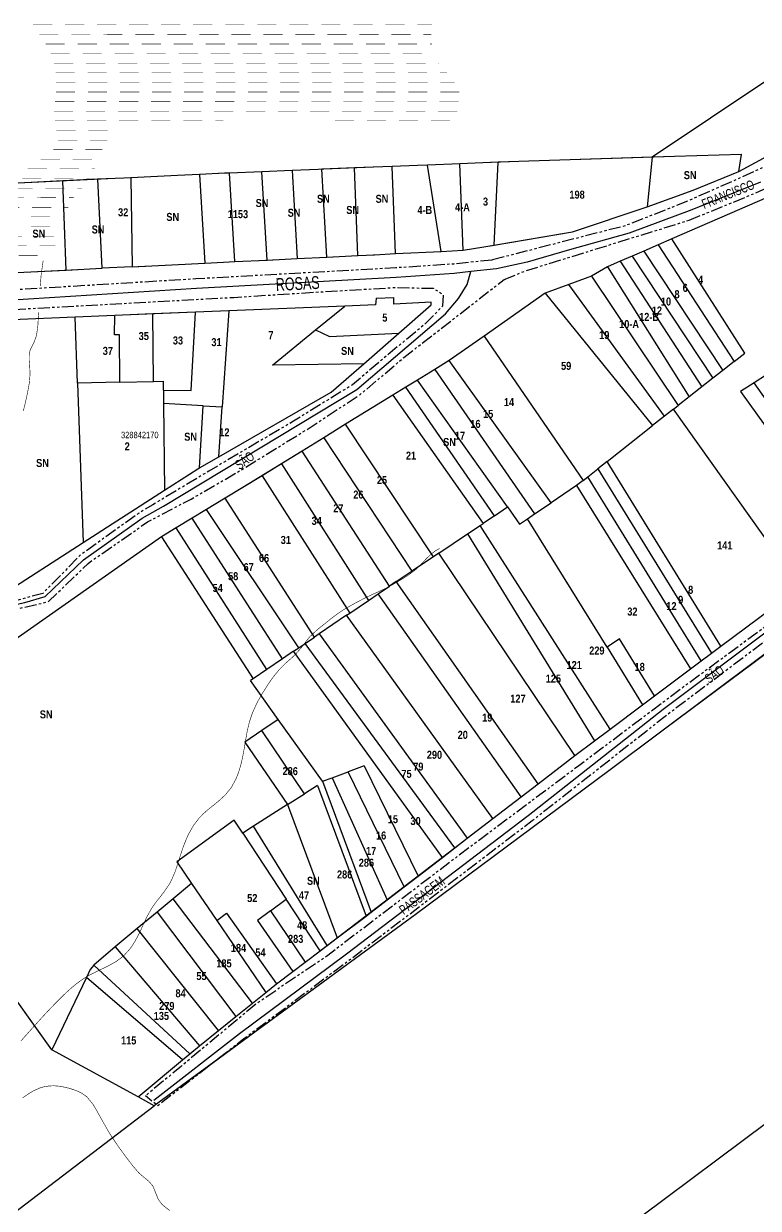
# Model space of a CAD drawing. Extents: x 204381 to 207261, y 4847713 to 4851061.
# Drawn here: x 204992 to 205221.4, y 4849450.1 to 4849820 of the extents above; entities that cross this region are included whole.
import ezdxf
from ezdxf.enums import TextEntityAlignment as Align

# ---------------------------------------------------------------- set-up
doc = ezdxf.new("R2010")
doc.units = 0
doc.header["$LTSCALE"] = 1.5
doc.header["$MEASUREMENT"] = 0
doc.linetypes.add('PHANTOMX2', pattern=[5, 2.5, -0.5, 0.5, -0.5, 0.5, -0.5])
for name, color, linetype in [('CD-MALHA-LOTES', 40, 'CONTINUOUS'), ('CD_TXT_QUADRA', 7, 'CONTINUOUS'), ('HD-AREA-SUJ-INUND', 170, 'CONTINUOUS'), ('HD-CURSO-PERENE', 170, 'CONTINUOUS'), ('RU-QUADRAS', 210, 'CONTINUOUS'), ('SV-EIXO-RUA-N-PAV', 6, 'CONTINUOUS'), ('SV-RUA-NAO-PAV-S-GUIA-C-GUIA', 7, 'PHANTOMX2'), ('SV-TXT-RUA-N-PAV-S-GUIA-C-GUIA', 7, 'CONTINUOUS'), ('Th_NmrPort', 7, 'CONTINUOUS')]:
    doc.layers.add(name, color=color, linetype=linetype)
doc.styles.add('ARIAL', font='ARIAL.TTF')
doc.styles.get("Standard").update_dxf_attribs({"font": 'swisscbo.ttf'})

# ---------------------------------------------------------------- blocks, each defined once
blk = doc.blocks.new('*X4')
at = {"layer": 'HD-AREA-SUJ-INUND', "const_width": 0.13}
for points in [[(205055.050228, 4849861.621139), (205061.050228, 4849861.621614)], [(205065.050228, 4849861.621931), (205071.050228, 4849861.622406)], [(205075.050228, 4849861.622723), (205081.050228, 4849861.623198)], [(205085.050228, 4849861.623515), (205087.050228, 4849861.623673)], [(205087.050228, 4849861.623673), (205087.451775, 4849861.621463)], [(205024.639394, 4849855.620769), (205030.639394, 4849855.621076)], [(205032.646907, 4849858.620882), (205038.646907, 4849858.621223)], [(205034.639394, 4849855.62128), (205040.639394, 4849855.621587)], [(205042.646907, 4849858.621451), (205048.646907, 4849858.621792)], [(205044.639394, 4849855.621792), (205050.639394, 4849855.622099)], [(205052.646907, 4849858.62202), (205058.646907, 4849858.622361)], [(205054.639394, 4849855.622304), (205060.639394, 4849855.622611)], [(205062.646907, 4849858.622588), (205068.646907, 4849858.62293)], [(205064.639394, 4849855.622816), (205070.639394, 4849855.623123)], [(205072.646907, 4849858.623157), (205078.646907, 4849858.623498)], [(205074.639394, 4849855.623327), (205080.639394, 4849855.623634)], [(205082.646907, 4849858.623726), (205088.646907, 4849858.624067)], [(205084.639394, 4849855.623839), (205090.639394, 4849855.624146)], [(205092.646907, 4849858.624295), (205095.646907, 4849858.624465)], [(205094.639394, 4849855.624351), (205100.639394, 4849855.624658)], [(205095.646907, 4849858.624465), (205096.430331, 4849858.62152)], [(205020.190968, 4849852.620691), (205026.190968, 4849852.620983)], [(205030.190968, 4849852.621178), (205036.190968, 4849852.62147)], [(205040.190968, 4849852.621664), (205046.190968, 4849852.621956)], [(205050.190968, 4849852.622151), (205056.190968, 4849852.622443)], [(205060.190968, 4849852.622637), (205066.190968, 4849852.622929)], [(205070.190968, 4849852.623124), (205076.190968, 4849852.623416)], [(205080.190968, 4849852.623611), (205086.190968, 4849852.623902)], [(205090.190968, 4849852.624097), (205096.190968, 4849852.624389)], [(205100.190968, 4849852.624584), (205106.190968, 4849852.624876)], [(205017.927838, 4849849.620636), (205023.927838, 4849849.62092)], [(205027.927838, 4849849.62111), (205033.927838, 4849849.621394)], [(205037.927838, 4849849.621584), (205043.927838, 4849849.621868)], [(205047.927838, 4849849.622058), (205053.927838, 4849849.622342)], [(205057.927838, 4849849.622531), (205063.927838, 4849849.622816)], [(205067.927838, 4849849.623005), (205073.927838, 4849849.62329)], [(205077.927838, 4849849.623479), (205083.927838, 4849849.623764)], [(205087.927838, 4849849.623953), (205093.927838, 4849849.624238)], [(205097.927838, 4849849.624427), (205103.927838, 4849849.624712)], [(205107.927838, 4849849.624901), (205110.927838, 4849849.625043)], [(205110.927838, 4849849.625043), (205111.112619, 4849849.621568)], [(205016.27206, 4849846.620586), (205022.27206, 4849846.620866)], [(205026.27206, 4849846.621052), (205032.27206, 4849846.621331)], [(205036.27206, 4849846.621518), (205042.27206, 4849846.621797)], [(205046.27206, 4849846.621984), (205052.27206, 4849846.622263)], [(205056.27206, 4849846.62245), (205062.27206, 4849846.622729)], [(205066.27206, 4849846.622915), (205072.27206, 4849846.623195)], [(205076.27206, 4849846.623381), (205082.27206, 4849846.623661)], [(205086.27206, 4849846.623847), (205092.27206, 4849846.624127)], [(205096.27206, 4849846.624313), (205102.27206, 4849846.624593)], [(205106.27206, 4849846.624779), (205112.272059, 4849846.625058)], [(205015.170552, 4849843.620542), (205021.170552, 4849843.620818)], [(205025.170552, 4849843.621002), (205031.170552, 4849843.621278)], [(205035.170552, 4849843.621462), (205041.170552, 4849843.621738)], [(205045.170552, 4849843.621922), (205051.170552, 4849843.622198)], [(205055.170552, 4849843.622383), (205061.170552, 4849843.622659)], [(205065.170552, 4849843.622843), (205071.170552, 4849843.623119)], [(205075.170552, 4849843.623303), (205081.170552, 4849843.623579)], [(205085.170552, 4849843.623763), (205091.170552, 4849843.624039)], [(205095.170552, 4849843.624223), (205101.170552, 4849843.624499)], [(205105.170552, 4849843.624683), (205111.170552, 4849843.624959)], [(205012.388563, 4849837.620448), (205018.388563, 4849837.620718)], [(205013.845234, 4849840.620496), (205019.845234, 4849840.620768)], [(205022.388563, 4849837.620897), (205028.388563, 4849837.621167)], [(205023.845234, 4849840.62095), (205029.845234, 4849840.621223)], [(205032.388563, 4849837.621347), (205038.388563, 4849837.621616)], [(205033.845234, 4849840.621404), (205039.845234, 4849840.621677)], [(205042.388563, 4849837.621796), (205048.388563, 4849837.622065)], [(205043.845234, 4849840.621859), (205049.845234, 4849840.622131)], [(205052.388563, 4849837.622245), (205058.388563, 4849837.622514)], [(205053.845234, 4849840.622313), (205059.845234, 4849840.622586)], [(205062.388563, 4849837.622694), (205068.388563, 4849837.622963)], [(205063.845234, 4849840.622767), (205069.845234, 4849840.62304)], [(205072.388563, 4849837.623143), (205078.388563, 4849837.623412)], [(205073.845234, 4849840.623222), (205079.845234, 4849840.623494)], [(205082.388563, 4849837.623592), (205088.388563, 4849837.623862)], [(205083.845234, 4849840.623676), (205089.845234, 4849840.623948)], [(205092.388563, 4849837.624041), (205098.388563, 4849837.624311)], [(205093.845234, 4849840.62413), (205099.845234, 4849840.624403)], [(205102.388563, 4849837.62449), (205108.388563, 4849837.62476)], [(205103.845234, 4849840.624584), (205109.845234, 4849840.624857)], [(205112.388563, 4849837.624939), (205116.388563, 4849837.625119)], [(205113.845234, 4849840.625039), (205114.845234, 4849840.625084)], [(205114.845234, 4849840.625084), (205115.692177, 4849840.621514)], [(205116.388563, 4849837.625119), (205116.711155, 4849837.621492)], [(204990.921882, 4849834.620201), (204995.921881, 4849834.621135)], [(204995.921881, 4849834.621135), (204996.669595, 4849834.620258)], [(205009.672643, 4849834.620388), (205015.672643, 4849834.620654)], [(205019.672643, 4849834.620831), (205025.672643, 4849834.621097)], [(205029.672643, 4849834.621274), (205035.672643, 4849834.621539)], [(205039.672643, 4849834.621716), (205045.672643, 4849834.621982)], [(205049.672643, 4849834.622159), (205055.672643, 4849834.622425)], [(205059.672643, 4849834.622602), (205065.672643, 4849834.622868)], [(205069.672643, 4849834.623045), (205075.672643, 4849834.62331)], [(205079.672643, 4849834.623487), (205085.672643, 4849834.623753)], [(205089.672643, 4849834.62393), (205095.672643, 4849834.624196)], [(205099.672643, 4849834.624373), (205105.672643, 4849834.624639)], [(205109.672643, 4849834.624816), (205115.672643, 4849834.625081)], [(204989.393408, 4849831.620152), (204995.393408, 4849831.620397)], [(204999.393408, 4849831.62056), (205005.393408, 4849831.620804)], [(205009.393408, 4849831.620967), (205015.393408, 4849831.621212)], [(205019.393408, 4849831.621374), (205025.393408, 4849831.621619)], [(205029.393408, 4849831.621782), (205035.393408, 4849831.622026)], [(205039.393408, 4849831.622189), (205045.393408, 4849831.622434)], [(205049.393408, 4849831.622597), (205055.393408, 4849831.622841)], [(205059.393408, 4849831.623004), (205065.393408, 4849831.623248)], [(205069.393408, 4849831.623411), (205075.393408, 4849831.623656)], [(205079.393408, 4849831.623819), (205085.393408, 4849831.624063)], [(205089.393408, 4849831.624226), (205095.393408, 4849831.624471)], [(205099.393408, 4849831.624633), (205105.393408, 4849831.624878)], [(205109.393408, 4849831.625041), (205115.393408, 4849831.625285)], [(204990.408336, 4849828.620129), (204996.408336, 4849828.620374)], [(205000.408336, 4849828.620538), (205006.408336, 4849828.620783)], [(205010.408336, 4849828.620946), (205016.408336, 4849828.621191)], [(205020.408336, 4849828.621354), (205026.408336, 4849828.621599)], [(205030.408336, 4849828.621763), (205036.408336, 4849828.622008)], [(205040.408336, 4849828.622171), (205046.408336, 4849828.622416)], [(205050.408336, 4849828.622579), (205056.408336, 4849828.622824)], [(205060.408336, 4849828.622988), (205066.408336, 4849828.623232)], [(205070.408336, 4849828.623396), (205076.408336, 4849828.623641)], [(205080.408336, 4849828.623804), (205086.408336, 4849828.624049)], [(205090.408336, 4849828.624212), (205096.408336, 4849828.624457)], [(205100.408336, 4849828.624621), (205106.408336, 4849828.624866)], [(205110.408336, 4849828.625029), (205116.408336, 4849828.625274)], [(204991.669584, 4849825.620109), (204997.669584, 4849825.620355)], [(204993.108047, 4849822.62009), (204999.108047, 4849822.620337)], [(205001.669584, 4849825.620519), (205007.669584, 4849825.620764)], [(205003.108047, 4849822.620501), (205009.108047, 4849822.620748)], [(205011.669584, 4849825.620928), (205017.669584, 4849825.621174)], [(205013.108047, 4849822.620912), (205019.108047, 4849822.621159)], [(205021.669584, 4849825.621338), (205027.669584, 4849825.621583)], [(205023.108047, 4849822.621323), (205029.108047, 4849822.62157)], [(205031.669584, 4849825.621747), (205037.669584, 4849825.621993)], [(205033.108047, 4849822.621734), (205039.108047, 4849822.62198)], [(205041.669584, 4849825.622157), (205047.669584, 4849825.622403)], [(205043.108047, 4849822.622145), (205049.108047, 4849822.622391)], [(205051.669584, 4849825.622566), (205057.669584, 4849825.622812)], [(205053.108047, 4849822.622556), (205059.108047, 4849822.622802)], [(205061.669584, 4849825.622976), (205067.669584, 4849825.623222)], [(205063.108047, 4849822.622967), (205069.108047, 4849822.623213)], [(205071.669584, 4849825.623385), (205077.669584, 4849825.623631)], [(205073.108047, 4849822.623377), (205079.108047, 4849822.623624)], [(205081.669584, 4849825.623795), (205087.669584, 4849825.624041)], [(205083.108047, 4849822.623788), (205089.108047, 4849822.624035)], [(205091.669584, 4849825.624204), (205097.669584, 4849825.62445)], [(205093.108047, 4849822.624199), (205099.108047, 4849822.624446)], [(205101.669584, 4849825.624614), (205107.669584, 4849825.62486)], [(205103.108047, 4849822.62461), (205109.108047, 4849822.624857)], [(205111.669584, 4849825.625024), (205117.669584, 4849825.625269)], [(205113.108047, 4849822.625021), (205118.108047, 4849822.625226)], [(205118.108047, 4849822.625226), (205119.042246, 4849822.62135)], [(204994.901731, 4849819.620075), (205000.901731, 4849819.620323)], [(205004.901731, 4849819.620488), (205010.901731, 4849819.620736)], [(205014.901731, 4849819.620901), (205020.901731, 4849819.621149)], [(205024.901731, 4849819.621314), (205030.901731, 4849819.621562)], [(205034.901731, 4849819.621728), (205040.901731, 4849819.621975)], [(205044.901731, 4849819.622141), (205050.901731, 4849819.622388)], [(205054.901731, 4849819.622554), (205060.90173, 4849819.622801)], [(205064.90173, 4849819.622967), (205070.90173, 4849819.623214)], [(205074.90173, 4849819.62338), (205080.90173, 4849819.623627)], [(205084.90173, 4849819.623793), (205090.90173, 4849819.62404)], [(205094.90173, 4849819.624206), (205100.90173, 4849819.624453)], [(205104.90173, 4849819.624619), (205110.90173, 4849819.624866)], [(205114.90173, 4849819.625032), (205118.90173, 4849819.625197)], [(205118.90173, 4849819.625197), (205119.44247, 4849819.621321)], [(204996.818915, 4849816.620062), (205002.818915, 4849816.620311)], [(205006.818915, 4849816.620478), (205012.818915, 4849816.620728)], [(205016.818915, 4849816.620894), (205022.818915, 4849816.621144)], [(205026.818915, 4849816.621311), (205032.818915, 4849816.62156)], [(205036.818915, 4849816.621727), (205042.818915, 4849816.621977)], [(205046.818915, 4849816.622143), (205052.818915, 4849816.622393)], [(205056.818915, 4849816.622559), (205062.818915, 4849816.622809)], [(205066.818915, 4849816.622976), (205072.818915, 4849816.623226)], [(205076.818915, 4849816.623392), (205082.818915, 4849816.623642)], [(205086.818915, 4849816.623808), (205092.818915, 4849816.624058)], [(205096.818915, 4849816.624225), (205102.818915, 4849816.624474)], [(205106.818915, 4849816.624641), (205112.818915, 4849816.624891)], [(205116.818915, 4849816.625057), (205118.818915, 4849816.625141)], [(205118.818915, 4849816.625141), (205119.279241, 4849816.621286)], [(204998.824527, 4849813.620049), (205004.824527, 4849813.6203)], [(205008.824527, 4849813.620468), (205014.824527, 4849813.620719)], [(205018.824527, 4849813.620887), (205024.824527, 4849813.621139)], [(205028.824527, 4849813.621306), (205034.824527, 4849813.621558)], [(205038.824527, 4849813.621726), (205044.824527, 4849813.621977)], [(205048.824527, 4849813.622145), (205054.824527, 4849813.622397)], [(205058.824527, 4849813.622564), (205064.824527, 4849813.622816)], [(205068.824527, 4849813.622984), (205074.824527, 4849813.623235)], [(205078.824527, 4849813.623403), (205084.824527, 4849813.623654)], [(205088.824527, 4849813.623822), (205094.824527, 4849813.624074)], [(205098.824527, 4849813.624241), (205104.824527, 4849813.624493)], [(205108.824527, 4849813.624661), (205114.824527, 4849813.624912)], [(205118.824527, 4849813.62508), (205119.458692, 4849813.621255)], [(205000.36545, 4849810.620031), (205006.36545, 4849810.620284)], [(205001.467083, 4849807.620009), (205007.467083, 4849807.620261)], [(205010.36545, 4849810.620452), (205016.36545, 4849810.620704)], [(205011.467083, 4849807.620429), (205017.467083, 4849807.620681)], [(205020.36545, 4849810.620873), (205026.36545, 4849810.621125)], [(205021.467083, 4849807.620849), (205027.467083, 4849807.621101)], [(205030.36545, 4849810.621293), (205036.36545, 4849810.621546)], [(205031.467083, 4849807.621269), (205037.467083, 4849807.621521)], [(205040.36545, 4849810.621714), (205046.36545, 4849810.621967)], [(205041.467083, 4849807.621689), (205047.467083, 4849807.621941)], [(205050.36545, 4849810.622135), (205056.36545, 4849810.622387)], [(205051.467083, 4849807.622109), (205057.467083, 4849807.622361)], [(205060.36545, 4849810.622556), (205066.36545, 4849810.622808)], [(205061.467083, 4849807.622529), (205067.467083, 4849807.622781)], [(205070.36545, 4849810.622976), (205076.36545, 4849810.623229)], [(205071.467083, 4849807.62295), (205077.467083, 4849807.623202)], [(205080.36545, 4849810.623397), (205086.36545, 4849810.62365)], [(205081.467083, 4849807.62337), (205087.467083, 4849807.623622)], [(205090.36545, 4849810.623818), (205096.36545, 4849810.62407)], [(205091.467083, 4849807.62379), (205097.467083, 4849807.624042)], [(205100.36545, 4849810.624239), (205106.36545, 4849810.624491)], [(205101.467083, 4849807.62421), (205107.467083, 4849807.624462)], [(205110.36545, 4849810.624659), (205116.36545, 4849810.624912)], [(205111.467083, 4849807.62463), (205117.467083, 4849807.624882)], [(205121.467083, 4849807.62505), (205121.618651, 4849807.621211)], [(205001.936314, 4849804.619981), (205007.936314, 4849804.620231)], [(205011.936314, 4849804.620398), (205017.936314, 4849804.620648)], [(205021.936314, 4849804.620814), (205027.936314, 4849804.621064)], [(205031.936314, 4849804.621231), (205037.936314, 4849804.621481)], [(205041.936314, 4849804.621648), (205047.936314, 4849804.621898)], [(205051.936314, 4849804.622064), (205057.936314, 4849804.622315)], [(205061.936314, 4849804.622481), (205067.936314, 4849804.622731)], [(205071.936314, 4849804.622898), (205077.936314, 4849804.623148)], [(205081.936314, 4849804.623315), (205087.936314, 4849804.623565)], [(205091.936314, 4849804.623731), (205097.936314, 4849804.623982)], [(205101.936314, 4849804.624148), (205107.936314, 4849804.624398)], [(205111.936314, 4849804.624565), (205117.936314, 4849804.624815)], [(205121.936314, 4849804.624982), (205123.936314, 4849804.625065)], [(205123.936314, 4849804.625065), (205124.124342, 4849804.621203)], [(205002.099718, 4849801.619949), (205008.099718, 4849801.620197)], [(205012.099718, 4849801.620363), (205018.099718, 4849801.62061)], [(205022.099718, 4849801.620776), (205028.099718, 4849801.621023)], [(205032.099718, 4849801.621189), (205038.099718, 4849801.621437)], [(205042.099718, 4849801.621602), (205048.099718, 4849801.62185)], [(205052.099718, 4849801.622015), (205058.099718, 4849801.622263)], [(205062.099718, 4849801.622428), (205068.099718, 4849801.622676)], [(205072.099718, 4849801.622841), (205078.099718, 4849801.623089)], [(205082.099718, 4849801.623254), (205088.099718, 4849801.623502)], [(205092.099718, 4849801.623667), (205098.099718, 4849801.623915)], [(205102.099718, 4849801.624081), (205108.099718, 4849801.624328)], [(205112.099718, 4849801.624494), (205118.099718, 4849801.624742)], [(205122.099718, 4849801.624907), (205126.099718, 4849801.625072)], [(205126.099718, 4849801.625072), (205126.582034, 4849801.621194)], [(205002.047956, 4849798.619916), (205008.047956, 4849798.620162)], [(205012.047956, 4849798.620326), (205018.047956, 4849798.620572)], [(205022.047956, 4849798.620736), (205028.047956, 4849798.620982)], [(205032.047956, 4849798.621146), (205038.047956, 4849798.621392)], [(205042.047956, 4849798.621556), (205048.047956, 4849798.621802)], [(205052.047956, 4849798.621966), (205058.047956, 4849798.622212)], [(205062.047956, 4849798.622377), (205068.047956, 4849798.622623)], [(205072.047956, 4849798.622787), (205078.047956, 4849798.623033)], [(205082.047956, 4849798.623197), (205088.047956, 4849798.623443)], [(205092.047956, 4849798.623607), (205098.047956, 4849798.623853)], [(205102.047956, 4849798.624017), (205108.047956, 4849798.624263)], [(205112.047956, 4849798.624427), (205118.047956, 4849798.624673)], [(205122.047956, 4849798.624837), (205128.047956, 4849798.625083)], [(205001.764401, 4849795.61988), (205007.764401, 4849795.620125)], [(205011.764401, 4849795.620288), (205017.764401, 4849795.620532)], [(205021.764401, 4849795.620695), (205027.764401, 4849795.62094)], [(205031.764401, 4849795.621103), (205037.764401, 4849795.621348)], [(205041.764401, 4849795.621511), (205047.764401, 4849795.621755)], [(205051.764401, 4849795.621918), (205057.764401, 4849795.622163)], [(205061.764401, 4849795.622326), (205067.764401, 4849795.62257)], [(205071.764401, 4849795.622734), (205077.764401, 4849795.622978)], [(205081.764401, 4849795.623141), (205087.764401, 4849795.623386)], [(205091.764401, 4849795.623549), (205097.764401, 4849795.623793)], [(205101.764401, 4849795.623956), (205107.764401, 4849795.624201)], [(205111.764401, 4849795.624364), (205117.764401, 4849795.624609)], [(205121.764401, 4849795.624772), (205127.764401, 4849795.625016)], [(205001.403694, 4849792.619843), (205007.403694, 4849792.620089)], [(205001.791226, 4849789.619814), (205007.791226, 4849789.620189)], [(205011.403694, 4849792.620252), (205017.403694, 4849792.620497)], [(205011.791226, 4849789.620439), (205017.791226, 4849789.620814)], [(205021.403694, 4849792.620661), (205027.403694, 4849792.620906)], [(205021.791226, 4849789.621064), (205027.791226, 4849789.621439)], [(205031.403694, 4849792.621069), (205037.403694, 4849792.621315)], [(205031.791226, 4849789.621689), (205037.791226, 4849789.622064)], [(205041.403694, 4849792.621478), (205047.403694, 4849792.621723)], [(205041.791226, 4849789.622313), (205047.791226, 4849789.622688)], [(205051.403694, 4849792.621887), (205057.403694, 4849792.622132)], [(205051.791226, 4849789.622938), (205053.791226, 4849789.623063)], [(205053.791226, 4849789.623063), (205054.373496, 4849789.62034)], [(205061.403694, 4849792.622295), (205067.403694, 4849792.62254)], [(205071.403694, 4849792.622704), (205077.403694, 4849792.622949)], [(205081.403694, 4849792.623113), (205087.403694, 4849792.623358)], [(205089.143393, 4849789.620688), (205095.143393, 4849789.621135)], [(205091.403694, 4849792.623521), (205097.403694, 4849792.623766)], [(205099.143393, 4849789.621433), (205105.143393, 4849789.62188)], [(205101.403694, 4849792.62393), (205107.403694, 4849792.624175)], [(205109.143393, 4849789.622177), (205115.143393, 4849789.622624)], [(205111.403694, 4849792.624338), (205117.403694, 4849792.624584)], [(205119.143393, 4849789.622922), (205125.143393, 4849789.623369)], [(205121.403694, 4849792.624747), (205127.403694, 4849792.624992)], [(205002.214136, 4849786.619786), (205008.214136, 4849786.620407)], [(205012.214136, 4849786.620821), (205018.214136, 4849786.621442)], [(205002.687933, 4849783.619757), (205008.687932, 4849783.620442)], [(205012.687932, 4849783.620899), (205017.687932, 4849783.62147)], [(205017.687932, 4849783.62147), (205018.147095, 4849783.619912)], [(205001.249477, 4849780.61971), (205007.249477, 4849780.620398)], [(205011.249477, 4849780.620856), (205016.249477, 4849780.621429)], [(205016.249477, 4849780.621429), (205016.588724, 4849780.619863)], [(204993.223717, 4849774.619564), (204999.223717, 4849774.620151)], [(204997.294242, 4849777.619637), (205003.294242, 4849777.620266)], [(205003.223717, 4849774.620543), (205009.223717, 4849774.621131)], [(205007.294242, 4849777.620685), (205013.294242, 4849777.621314)], [(205013.223717, 4849774.621522), (205014.223717, 4849774.62162)], [(205014.223717, 4849774.62162), (205014.296065, 4849774.619774)], [(204991.516373, 4849771.619514), (204997.516373, 4849771.6201)], [(205001.516373, 4849771.620491), (205007.516373, 4849771.621077)], [(205011.516373, 4849771.621468), (205012.516373, 4849771.621566)], [(205012.516373, 4849771.621566), (205012.673795, 4849771.619725)], [(204988.753387, 4849768.619453), (204994.753387, 4849768.620036)], [(204998.753387, 4849768.620425), (205004.753387, 4849768.621008)], [(205008.753387, 4849768.621397), (205009.753387, 4849768.621494)], [(205009.753387, 4849768.621494), (205010.157018, 4849768.619667)], [(204986.117361, 4849765.619394), (204992.117361, 4849765.619973)], [(204996.117361, 4849765.620359), (205002.117361, 4849765.620938)], [(205006.117361, 4849765.621324), (205007.117361, 4849765.62142)], [(205007.117361, 4849765.62142), (205007.827034, 4849765.619611)], [(204984.240972, 4849759.619309), (204990.240972, 4849759.619904)], [(204984.619025, 4849762.619346), (204990.619025, 4849762.61993)], [(204994.240972, 4849759.620302), (205000.240972, 4849759.620897)], [(204994.619025, 4849762.62032), (205000.619025, 4849762.620905)], [(205004.240972, 4849759.621294), (205004.742053, 4849759.619514)], [(205004.619025, 4849762.621294), (205005.619025, 4849762.621392)], [(205005.619025, 4849762.621392), (205005.907284, 4849762.619558)], [(204984.243905, 4849756.619276), (204990.243905, 4849756.619884)], [(204994.243905, 4849756.62029), (205000.243905, 4849756.620898)], [(204985.423269, 4849753.619255), (204991.423269, 4849753.619891)], [(204995.423269, 4849753.620316), (205001.423269, 4849753.620952)], [(204986.946619, 4849750.619237), (204992.946619, 4849750.619935)], [(204996.946619, 4849750.6204), (205000.946619, 4849750.620866)], [(205000.946619, 4849750.620866), (205001.833793, 4849750.619386)], [(204990.386226, 4849747.619238), (204996.386226, 4849747.620117)]]:
    blk.add_lwpolyline(points, dxfattribs=at)

msp = doc.modelspace()

# ---------------------------------------------------------------- linework, layer by layer
at = {"layer": 'CD-MALHA-LOTES'}
for points in [[(205242.53, 4849814.56), (205188.22, 4849778.25)], [(205215.26, 4849773.85), (205251.55, 4849793.32), (205242.53, 4849814.56)], [(205188.22, 4849778.25), (205140.15, 4849776.71)], [(205083.96, 4849774.45), (205075.83, 4849774.12)], [(205085.06, 4849774.49), (205083.96, 4849774.45)], [(205095.24, 4849774.9), (205085.06, 4849774.49)], [(205118.04, 4849775.82), (205114.99, 4849775.7)], [(205128.17, 4849776.23), (205118.04, 4849775.82)], [(205140.15, 4849776.71), (205128.17, 4849776.23)], [(205004.17, 4849770.84), (204982.22, 4849769.79)], [(205015, 4849771.36), (205004.17, 4849770.84)], [(205046.93, 4849772.88), (205039.99, 4849772.55)], [(205054.69, 4849773.25), (205046.93, 4849772.88)], [(205201.01, 4849767.98), (205215.26, 4849773.85)], [(205138.86, 4849750.83), (205163.38, 4849755)], [(205108.04, 4849748.15), (205122.35, 4849748.86)], [(205122.35, 4849748.86), (205129.24, 4849749.2)], [(205129.24, 4849749.2), (205138.86, 4849750.83)], [(205054.35, 4849745.48), (205057.9, 4849745.65)], [(205057.9, 4849745.65), (205067.97, 4849746.15)], [(205067.97, 4849746.15), (205077.42, 4849746.62)], [(205077.42, 4849746.62), (205086.64, 4849747.08)], [(205086.64, 4849747.08), (205096.33, 4849747.56)], [(204983.07, 4849741.93), (205005.25, 4849743.03)], [(205005.25, 4849743.03), (205016.43, 4849743.59)]]:
    msp.add_lwpolyline(points, dxfattribs=at)
at = {"layer": 'CD-MALHA-LOTES', "linetype": 'Continuous'}
for points in [[(205188.22, 4849778.25), (205186.7, 4849762.82)], [(205215.26, 4849773.85), (205216.17, 4849779.14)], [(205086.64, 4849747.08), (205085.06, 4849774.49)], [(205098.18, 4849775.02), (205095.24, 4849774.9)], [(205096.33, 4849747.56), (205095.24, 4849774.9)], [(205107.02, 4849775.38), (205098.18, 4849775.02)], [(205114.99, 4849775.7), (205107.02, 4849775.38)], [(205108.04, 4849748.15), (205107.02, 4849775.38)], [(205122.35, 4849748.86), (205118.04, 4849775.82)], [(205129.24, 4849749.2), (205128.17, 4849776.23)], [(205138.86, 4849750.83), (205140.15, 4849776.71)], [(205005.25, 4849743.03), (205004.17, 4849770.84)], [(205023.23, 4849771.75), (205015, 4849771.36)], [(205015, 4849771.36), (205016.43, 4849743.59)], [(205025.41, 4849771.86), (205023.23, 4849771.75)], [(205039.99, 4849772.55), (205025.41, 4849771.86)], [(205025.41, 4849771.86), (205025.81, 4849744.06)], [(205046.93, 4849772.88), (205048.53, 4849745.19)], [(205056.3, 4849773.33), (205054.69, 4849773.25)], [(205066.38, 4849773.74), (205056.3, 4849773.33)], [(205057.9, 4849745.65), (205056.3, 4849773.33)], [(205075.83, 4849774.12), (205066.38, 4849773.74)], [(205067.97, 4849746.15), (205066.38, 4849773.74)], [(205075.83, 4849774.12), (205077.42, 4849746.62)], [(205186.7, 4849762.82), (205201.01, 4849767.98)], [(205194.38, 4849752.79), (205190.05, 4849750.9)], [(205217.14, 4849717.1), (205194.38, 4849752.79)], [(205185.6, 4849748.98), (205181.98, 4849747.4)], [(205190.05, 4849750.9), (205185.6, 4849748.98)], [(205185.6, 4849748.98), (205210.28, 4849711.7)], [(205190.05, 4849750.9), (205213.8, 4849714.47)], [(205025.81, 4849744.06), (205048.53, 4849745.19)], [(205048.53, 4849745.19), (205054.35, 4849745.48)], [(205096.33, 4849747.56), (205101.51, 4849747.82)], [(205101.51, 4849747.82), (205108.04, 4849748.15)], [(205178.26, 4849745.79), (205174.23, 4849744.04)], [(205181.98, 4849747.4), (205178.26, 4849745.79)], [(205178.26, 4849745.79), (205203.75, 4849706.56)], [(205181.98, 4849747.4), (205207.21, 4849709.28)], [(205025.81, 4849744.06), (205016.43, 4849743.59)], [(205169.26, 4849741.12), (205162.2, 4849738.51)], [(205174.23, 4849744.04), (205169.26, 4849741.12)], [(205169.26, 4849741.12), (205196.33, 4849700.72)], [(205174.23, 4849744.04), (205199.8, 4849703.46)], [(205162.2, 4849738.51), (205154.86, 4849735.79)], [(205192.09, 4849697.39), (205162.2, 4849738.51)], [(205154.86, 4849735.79), (205135.72, 4849722.4)], [(205154.86, 4849735.79), (205188.38, 4849694.46)], [(205056.06, 4849730.3), (205045.65, 4849729.87)], [(205056.06, 4849730.3), (205053.98, 4849700.29)], [(205092.3, 4849731.79), (205056.06, 4849730.3)], [(205083.15, 4849724.34), (205092.3, 4849731.79)], [(205008.03, 4849728.32), (204980.86, 4849727.2)], [(205020.4, 4849728.83), (205008.03, 4849728.32)], [(205008.77, 4849707.73), (205008.03, 4849728.32)], [(205032.36, 4849729.32), (205020.4, 4849728.83)], [(205045.65, 4849729.87), (205032.36, 4849729.32)], [(205032.47, 4849708.25), (205032.36, 4849729.32)], [(205044.28, 4849705.42), (205045.65, 4849729.87)], [(205098.18, 4849713.79), (205109.12, 4849723.36)], [(205135.72, 4849722.4), (205124.85, 4849714.8)], [(205135.72, 4849722.4), (205166.63, 4849677.35)], [(205213.8, 4849714.47), (205217.14, 4849717.1)], [(205120.35, 4849712.03), (205114.94, 4849708.7)], [(205124.85, 4849714.8), (205120.35, 4849712.03)], [(205120.35, 4849712.03), (205151.52, 4849666.86)], [(205156.71, 4849670.39), (205124.85, 4849714.8)], [(205210.28, 4849711.7), (205207.21, 4849709.28)], [(205213.8, 4849714.47), (205210.28, 4849711.7)], [(205021.97, 4849708.02), (205008.77, 4849707.73)], [(205008.77, 4849707.73), (205010.56, 4849657.98)], [(205021.97, 4849708.02), (205032.47, 4849708.25)], [(205035.63, 4849705.53), (205035.6, 4849708.32)], [(205114.94, 4849708.7), (205111.36, 4849706.49)], [(205143.04, 4849669.05), (205114.94, 4849708.7)], [(205207.21, 4849709.28), (205203.75, 4849706.56)], [(205220.05, 4849707.8), (205215.86, 4849705.1)], [(205223.93, 4849710.31), (205220.05, 4849707.8)], [(205254.57, 4849659.03), (205220.05, 4849707.8)], [(205035.63, 4849705.53), (205035.68, 4849701.38)], [(205035.63, 4849705.53), (205044.28, 4849705.42)], [(205111.36, 4849706.49), (205107.2, 4849703.93)], [(205138.99, 4849666.33), (205111.36, 4849706.49)], [(205203.75, 4849706.56), (205199.8, 4849703.46)], [(205215.86, 4849705.1), (205250.93, 4849656.31)], [(205035.68, 4849701.38), (205035.98, 4849674.32)], [(205048.06, 4849700.64), (205035.68, 4849701.38)], [(205046.88, 4849681.29), (205048.06, 4849700.64)], [(205048.06, 4849700.64), (205053.98, 4849700.29)], [(205107.2, 4849703.93), (205092.51, 4849694.88)], [(205107.2, 4849703.93), (205135.42, 4849663.93)], [(205194.9, 4849699.6), (205196.33, 4849700.72)], [(205199.8, 4849703.46), (205196.33, 4849700.72)], [(205052.91, 4849684.75), (205053.98, 4849700.29)], [(205192.09, 4849697.39), (205188.38, 4849694.46)], [(205194.9, 4849699.6), (205192.09, 4849697.39)], [(205234.45, 4849644.04), (205194.9, 4849699.6)], [(205092.51, 4849694.88), (205085.66, 4849690.66)], [(205119.92, 4849653.52), (205092.51, 4849694.88)], [(205174.14, 4849683.26), (205188.38, 4849694.46)], [(205085.66, 4849690.66), (205078.94, 4849686.52)], [(205085.66, 4849690.66), (205113.17, 4849648.98)], [(205314.48, 4849691.23), (205175.12, 4849587.01)], [(205078.94, 4849686.52), (205072.46, 4849682.53)], [(205106.17, 4849644.28), (205078.94, 4849686.52)], [(205046.88, 4849681.29), (205052.91, 4849684.75)], [(205072.46, 4849682.53), (205066.43, 4849678.82)], [(205072.46, 4849682.53), (205099.64, 4849639.87)], [(205174.14, 4849683.26), (205171.25, 4849680.98)], [(205209.66, 4849625.58), (205174.14, 4849683.26)], [(205066.43, 4849678.82), (205054.85, 4849671.8)], [(205066.43, 4849678.82), (205093.78, 4849635.89)], [(205166.63, 4849677.35), (205168.09, 4849678.49)], [(205168.09, 4849678.49), (205171.25, 4849680.98)], [(205203.51, 4849620.98), (205168.09, 4849678.49)], [(205171.25, 4849680.98), (205206.71, 4849623.4)], [(205164.65, 4849675.78), (205156.71, 4849670.39)], [(205166.63, 4849677.35), (205164.65, 4849675.78)], [(205164.65, 4849675.78), (205200.16, 4849618.47)], [(205010.56, 4849657.98), (205035.98, 4849674.32)], [(205054.85, 4849671.8), (205049.09, 4849668.31)], [(205082.75, 4849628.4), (205054.85, 4849671.8)], [(205049.09, 4849668.31), (205044.6, 4849665.59)], [(205077.92, 4849625.12), (205049.09, 4849668.31)], [(205138.99, 4849666.33), (205143.04, 4849669.05)], [(205143.04, 4849669.05), (205146.84, 4849663.68)], [(205151.52, 4849666.86), (205156.71, 4849670.39)], [(205044.6, 4849665.59), (205039.55, 4849662.52)], [(205072.76, 4849621.62), (205044.6, 4849665.59)], [(205134.5, 4849663.31), (205135.42, 4849663.93)], [(205138.99, 4849666.33), (205135.42, 4849663.93)], [(205146.84, 4849663.68), (205149.32, 4849665.36)], [(205149.32, 4849665.36), (205151.52, 4849666.86)], [(205174.14, 4849625.25), (205149.32, 4849665.36)], [(205034.99, 4849659.76), (204936.64, 4849590.71)], [(205039.55, 4849662.52), (205034.99, 4849659.76)], [(205034.99, 4849659.76), (205063.62, 4849615.41)], [(205067.87, 4849618.3), (205039.55, 4849662.52)], [(205121.57, 4849654.62), (205130.56, 4849660.67)], [(205130.56, 4849660.67), (205134.5, 4849663.31)], [(205130.56, 4849660.67), (205170.19, 4849596.02)], [(205175.11, 4849599.7), (205134.5, 4849663.31)], [(204984.31, 4849641.11), (205010.56, 4849657.98)], [(205119.92, 4849653.52), (205113.17, 4849648.98)], [(205121.57, 4849654.62), (205119.92, 4849653.52)], [(205164.07, 4849591.43), (205121.57, 4849654.62)], [(205108.34, 4849645.74), (205113.17, 4849648.98)], [(205108.34, 4849645.74), (205106.17, 4849644.28)], [(205152.59, 4849582.59), (205108.34, 4849645.74)], [(205099.64, 4849639.87), (205102.64, 4849641.92)], [(205102.64, 4849641.92), (205106.17, 4849644.28)], [(205147.27, 4849578.5), (205102.64, 4849641.92)], [(205209.66, 4849625.58), (205234.45, 4849644.04)], [(205093.78, 4849635.89), (205099.64, 4849639.87)], [(205092.81, 4849635.23), (205084.21, 4849629.39)], [(205092.81, 4849635.23), (205093.78, 4849635.89)], [(205138.48, 4849571.73), (205092.81, 4849635.23)], [(205077.92, 4849625.12), (205079.87, 4849626.45)], [(205079.87, 4849626.45), (205082.75, 4849628.4)], [(205126.6, 4849562.59), (205079.87, 4849626.45)], [(205084.21, 4849629.39), (205082.75, 4849628.4)], [(205084.21, 4849629.39), (205130.49, 4849565.59)], [(205178.01, 4849627.91), (205174.14, 4849625.25)], [(205188.93, 4849610.06), (205178.01, 4849627.91)], [(205076.28, 4849624.01), (205072.76, 4849621.62)], [(205076.28, 4849624.01), (205077.92, 4849625.12)], [(205122.71, 4849559.6), (205076.28, 4849624.01)], [(205174.14, 4849625.25), (205185.24, 4849607.3)], [(205203.51, 4849620.98), (205206.71, 4849623.4)], [(205206.71, 4849623.4), (205209.66, 4849625.58)], [(205072.76, 4849621.62), (205067.87, 4849618.3)], [(205200.16, 4849618.47), (205203.51, 4849620.98)], [(205063.62, 4849615.41), (205062.81, 4849614.86)], [(205067.87, 4849618.3), (205063.62, 4849615.41)], [(205188.93, 4849610.06), (205200.16, 4849618.47)], [(205071.49, 4849602.71), (205062.81, 4849614.86)], [(205185.24, 4849607.3), (205188.93, 4849610.06)], [(205175.11, 4849599.7), (205185.24, 4849607.3)], [(205071.49, 4849602.71), (205066.36, 4849599.22)], [(205085.26, 4849583.41), (205071.49, 4849602.71)], [(205066.36, 4849599.22), (205061.01, 4849595.58)], [(205079.65, 4849579.51), (205066.36, 4849599.22)], [(205170.19, 4849596.02), (205175.11, 4849599.7)], [(205024.67, 4849328.06), (205384.29, 4849596.5)], [(205061.01, 4849595.58), (205074.33, 4849576.11)], [(205164.07, 4849591.43), (205170.19, 4849596.02)], [(205152.59, 4849582.59), (205164.07, 4849591.43)], [(205088.28, 4849584.52), (205093.29, 4849586.35)], [(205098.32, 4849588.2), (205093.29, 4849586.35)], [(205110.8, 4849550.45), (205093.29, 4849586.35)], [(205098.32, 4849588.2), (205115.14, 4849553.78)], [(205175.12, 4849587.01), (205114.21, 4849541.72)], [(205083.75, 4849582.12), (205079.65, 4849579.51)], [(205083.75, 4849582.12), (205098.88, 4849541.31)], [(205085.26, 4849583.41), (205088.28, 4849584.52)], [(205085.26, 4849583.41), (205100.47, 4849542.51)], [(205088.28, 4849584.52), (205105.5, 4849546.38)], [(205147.27, 4849578.5), (205152.59, 4849582.59)], [(205074.33, 4849576.11), (205079.65, 4849579.51)], [(205138.48, 4849571.73), (205147.27, 4849578.5)], [(205074.33, 4849576.11), (205063.77, 4849569.37)], [(205074.33, 4849576.11), (205089.87, 4849534.49)], [(205130.49, 4849565.59), (205138.48, 4849571.73)], [(205063.77, 4849569.37), (205060.4, 4849567.23)], [(205060.4, 4849567.23), (205073.97, 4849546.61)], [(205086.74, 4849532.12), (205063.77, 4849569.37)], [(205126.6, 4849562.59), (205130.49, 4849565.59)], [(205122.71, 4849559.6), (205126.6, 4849562.59)], [(205115.14, 4849553.78), (205122.71, 4849559.6)], [(205110.8, 4849550.45), (205115.14, 4849553.78)], [(205044.43, 4849551.48), (205038.67, 4849546.7)], [(205044.43, 4849551.48), (205052.34, 4849539.88)], [(205105.5, 4849546.38), (205110.8, 4849550.45)], [(205000.74, 4849499.55), (204965.94, 4849548.23)], [(205038.67, 4849546.7), (205033.62, 4849542.52)], [(205063.39, 4849514.1), (205038.67, 4849546.7)], [(205069, 4849542.91), (205073.97, 4849546.61)], [(205084.58, 4849530.48), (205073.97, 4849546.61)], [(205100.47, 4849542.51), (205105.5, 4849546.38)], [(205033.62, 4849542.52), (205027.45, 4849537.4)], [(205114.21, 4849541.72), (205032.77, 4849482.11)], [(205033.62, 4849542.52), (205058.27, 4849510)], [(205069, 4849542.91), (205064.98, 4849539.91)], [(205069, 4849542.91), (205079.91, 4849526.95)], [(205089.87, 4849534.49), (205098.88, 4849541.31)], [(205098.88, 4849541.31), (205100.47, 4849542.51)], [(205052.34, 4849539.88), (205067.62, 4849517.5)], [(205064.98, 4849539.91), (205076, 4849523.99)], [(205027.45, 4849537.4), (205020.57, 4849531.69)], [(205052.79, 4849505.6), (205027.45, 4849537.4)], [(205086.74, 4849532.12), (205089.87, 4849534.49)], [(205020.57, 4849531.69), (205013.91, 4849526.02)], [(205020.57, 4849531.69), (205046.84, 4849500.82)], [(205079.91, 4849526.95), (205084.58, 4849530.48)], [(205084.58, 4849530.48), (205086.74, 4849532.12)], [(205076, 4849523.99), (205079.91, 4849526.95)], [(205012.78, 4849524.61), (205011.59, 4849522.14)], [(205013.91, 4849526.02), (205012.78, 4849524.61)], [(205043.87, 4849498.34), (205013.91, 4849526.02)], [(205070.96, 4849520.17), (205076, 4849523.99)], [(205011.59, 4849522.14), (205000.74, 4849499.55)], [(205041.58, 4849496.43), (205011.59, 4849522.14)], [(205067.62, 4849517.5), (205070.96, 4849520.17)], [(205063.39, 4849514.1), (205067.62, 4849517.5)], [(205058.27, 4849510), (205063.39, 4849514.1)], [(205052.79, 4849505.6), (205058.27, 4849510)], [(205046.84, 4849500.82), (205052.79, 4849505.6)], [(205043.87, 4849498.34), (205046.84, 4849500.82)], [(205027.74, 4849484.85), (205000.74, 4849499.55)], [(205041.58, 4849496.43), (205043.87, 4849498.34)], [(205027.74, 4849484.85), (205041.58, 4849496.43)], [(204954.28, 4849422.17), (205032.77, 4849482.11)], [(205032.77, 4849482.11), (205027.74, 4849484.85)]]:
    msp.add_lwpolyline(points, dxfattribs=at)
at = {"layer": 'CD-MALHA-LOTES', "linetype": 'Continuous', "flags": 128}
for points in [[(205216.17, 4849779.14), (205188.22, 4849778.25)], [(205278.11, 4849750.85), (205259.46, 4849781.03), (205194.38, 4849752.79)], [(205163.38, 4849755), (205186.7, 4849762.82)], [(205109.12, 4849723.36), (205119.2, 4849732.18), (205119.2, 4849732.98), (205107.6, 4849732.38), (205107.6, 4849734.39), (205102, 4849734.19), (205101.8, 4849732.18), (205092.3, 4849731.79)], [(205021.97, 4849708.02), (205021.86, 4849722.82), (205020.3, 4849722.82), (205020.4, 4849728.83)], [(205098.18, 4849713.79), (205069.67, 4849713.36), (205083.15, 4849724.34)], [(205083.15, 4849724.34), (205087.44, 4849722.28), (205109.12, 4849723.36)], [(205052.91, 4849684.75), (205088, 4849704.89), (205098.18, 4849713.79)], [(205032.47, 4849708.25), (205035.6, 4849708.32)], [(205035.98, 4849674.32), (205046.39, 4849681.01), (205046.88, 4849681.29)], [(205060.4, 4849567.23), (205057.75, 4849571.25), (205039.79, 4849558.27), (205044.43, 4849551.48)], [(205052.34, 4849539.88), (205055.3, 4849542.25), (205070.96, 4849520.17)]]:
    msp.add_lwpolyline(points, dxfattribs=at)
at = {"layer": 'HD-CURSO-PERENE', "const_width": 0.18, "flags": 128}
for points in [[(204997.15, 4849738.06), (204997.46, 4849741.75), (204998.08, 4849746.05)], [(204991.84, 4849699), (204992.22, 4849700.45), (204992.57, 4849701.91), (204993.16, 4849704.59), (204993.7, 4849707.53), (204993.98, 4849710.53), (204993.84, 4849713.26), (204993.7, 4849714.79), (204993.68, 4849716.29), (204993.96, 4849717.94), (204995.27, 4849720.63), (204995.94, 4849722.46), (204996.39, 4849725.43), (204996.57, 4849728.39), (204996.72, 4849729.96)], [(205121.84, 4849656.07), (205120.5, 4849655.33), (205119.3, 4849654.43), (205117.76, 4849652.96), (205116.73, 4849651.87), (205115.7, 4849650.77), (205114.17, 4849649.3), (205111.75, 4849647.54), (205110.47, 4849646.75), (205108.5, 4849645.57), (205107.21, 4849644.82), (205105.22, 4849643.74), (205102.51, 4849642.47), (205101.14, 4849641.86), (205099.1, 4849640.89), (205096.43, 4849639.53), (205094.21, 4849638.32), (205092.9, 4849637.58), (205091.62, 4849636.8), (205090.25, 4849635.9), (205087.86, 4849634.1), (205086.69, 4849633.15), (205084.38, 4849631.31), (205083.22, 4849630.35), (205081.28, 4849628.49), (205079.42, 4849626.13), (205078.52, 4849624.93), (205076.7, 4849622.89), (205075.6, 4849621.87), (205074.47, 4849620.88), (205073.35, 4849619.87), (205071.78, 4849618.27), (205069.9, 4849615.95), (205069.02, 4849614.72), (205068.18, 4849613.47), (205066.86, 4849611.4), (205066.08, 4849610.1), (205065.33, 4849608.78), (205064.63, 4849607.45), (205063.4, 4849604.72), (205062.46, 4849601.92), (205061.78, 4849599.03), (205061.25, 4849596.08), (205061, 4849594.59), (205060.75, 4849593.09), (205060.47, 4849591.59), (205060.09, 4849589.81), (205059.72, 4849588.31), (205059.29, 4849586.84), (205058.79, 4849585.4), (205058.21, 4849584), (205056.77, 4849581.39), (205054.96, 4849579.16), (205052.75, 4849577.14), (205051.58, 4849576.19), (205050.39, 4849575.24), (205049.22, 4849574.27), (205048.09, 4849573.28), (205046.87, 4849572.05), (205045.06, 4849569.7), (205043.57, 4849567.09), (205042.92, 4849565.72), (205042.34, 4849564.31), (205041.8, 4849562.88), (205041.3, 4849561.43), (205040.69, 4849559.53), (205040.23, 4849558.07), (205039.76, 4849556.63), (205039.27, 4849555.21), (205038.1, 4849552.48), (205037.34, 4849551.07), (205035.63, 4849548.61), (205034.7, 4849547.43), (205033.76, 4849546.25), (205032.85, 4849545.05), (205031.99, 4849543.82), (205030.53, 4849541.22), (205029.25, 4849538.51), (205028.63, 4849537.13), (205027.49, 4849534.82), (205026.76, 4849533.48), (205025.96, 4849532.18), (205025.08, 4849530.96), (205023.18, 4849528.87), (205020.83, 4849527.11), (205018.21, 4849525.66), (205016.84, 4849525), (205015.46, 4849524.35), (205014.09, 4849523.69), (205012.73, 4849522.99), (205010.5, 4849521.65), (205009.27, 4849520.79), (205008.08, 4849519.87), (205006.92, 4849518.91), (205005.8, 4849517.91), (205004.7, 4849516.88), (205002.7, 4849514.91), (205001.64, 4849513.84), (204999.57, 4849511.67), (204997.54, 4849509.47), (204995.52, 4849507.25), (204994.52, 4849506.13), (204993.52, 4849505.01), (204992.08, 4849503.4), (204991.08, 4849502.27)], [(204991.64, 4849484.55), (204993.7, 4849485.95), (204995, 4849486.72), (204996.97, 4849487.62), (204998.42, 4849488.03), (204999.91, 4849488.26), (205001.42, 4849488.33), (205003.56, 4849488.15), (205006.49, 4849487.47), (205008.6, 4849486.73), (205009.97, 4849486.08), (205011.63, 4849484.95), (205013.54, 4849482.66), (205014.34, 4849481.36), (205015.34, 4849479.59), (205016.07, 4849478.27), (205016.8, 4849476.96), (205018.28, 4849474.37), (205019.34, 4849472.63), (205021, 4849470.14), (205021.86, 4849468.91), (205022.75, 4849467.7), (205023.64, 4849466.49), (205024.54, 4849465.29), (205026.02, 4849463.34), (205027.99, 4849461.07), (205029.81, 4849459.52), (205030.99, 4849458.56), (205032.33, 4849457.04), (205033.45, 4849454.25), (205034.01, 4849452.85), (205035.22, 4849451.25), (205036.38, 4849450.28), (205037.62, 4849449.36)]]:
    msp.add_lwpolyline(points, dxfattribs=at)
at = {"layer": 'RU-QUADRAS', "color": 6, "linetype": 'Continuous', "const_width": 0.18}
msp.add_lwpolyline([(205251.55, 4849793.32), (205215.26, 4849773.85), (205216.17, 4849779.14), (205140.06, 4849776.71), (205056.31, 4849773.33), (204854.12, 4849763.79), (204670.42, 4849756.19), (204665.61, 4849923.15)], dxfattribs=at)
msp.add_lwpolyline([(204658.38, 4849755.69, 0.002895), (205056.31, 4849773.33, -0.00421), (205216.17, 4849779.14), (205215.26, 4849773.85, -0.02234), (205186.7, 4849762.82), (205163.38, 4849755), (205129.24, 4849749.2), (204796.4, 4849732.66), (204796.25, 4849736.21), (204755.87, 4849734.83), (204756.01, 4849730.92), (204659.62, 4849726.43)], format="xyb", close=True, dxfattribs=at)
for points in [[(204689.56, 4849036.86), (204682.04, 4849310.52, 0.006191), (204674.83, 4849505.01), (204901.52, 4849514.84), (204895.47, 4849527.17), (204888.62, 4849545.39), (204929.68, 4849576.84), (204926.09, 4849581.89), (204937.22, 4849589.86), (204936.66, 4849590.69), (205034.99, 4849659.76), (205124.85, 4849714.8), (205154.86, 4849735.79), (205169.26, 4849741.12), (205174.23, 4849744.04), (205259.46, 4849781.03)], [(205265.58, 4849667.23), (205164.07, 4849591.43), (205070.82, 4849520.07, 0.010114), (205027.74, 4849484.85), (205032.77, 4849482.11), (205043.9, 4849490.04, 0.003495), (205314.48, 4849691.23, -0.002599)]]:
    msp.add_lwpolyline(points, format="xyb", dxfattribs=at)
msp.add_lwpolyline([(204980.86, 4849727.2), (205101.8, 4849732.18), (205102, 4849734.19), (205107.6, 4849734.39), (205107.6, 4849732.38), (205119.2, 4849732.98), (205119.2, 4849732.18), (205088, 4849704.89), (205046.39, 4849681.01), (204984.31, 4849641.11)], close=True, dxfattribs=at)
at = {"layer": 'SV-EIXO-RUA-N-PAV', "flags": 128}
for points in [[(205222.08, 4849770.43), (205200.64, 4849761.85), (205181.03, 4849754.57), (205162.42, 4849749.3), (205149.22, 4849745.54), (205139.63, 4849743.46), (205131.64, 4849742.53), (205126.42, 4849741.91), (205108.33, 4849740.72), (205045.94, 4849737.27), (204986.94, 4849733.5), (204876.18, 4849728.18), (204840.84, 4849726.27), (204826.7, 4849725.51), (204810.37, 4849725.81), (204790.37, 4849726.92), (204767.13, 4849725.45), (204734.87, 4849724.04), (204699.22, 4849722.56), (204654.57, 4849720.68), (204646.71, 4849721.69), (204644.59, 4849721.96)], [(204887.62, 4849550.82), (204917.52, 4849571.51), (204923.16, 4849577.71), (204933.69, 4849591.82), (204939.9, 4849598.25), (204944.04, 4849602.54), (204961.9, 4849622.47), (204974.24, 4849636.57), (204984.17, 4849637.46), (204992.32, 4849639.23), (204998.7, 4849641.09), (205010.67, 4849652.53), (205029.01, 4849665.56), (205035.66, 4849669.28), (205096.02, 4849705.71), (205123.67, 4849729.37), (205127.74, 4849734.16), (205130.45, 4849738.5), (205131.64, 4849742.53)], [(205333.27, 4849706.53), (205306.49, 4849689.3), (205278.7, 4849670.67), (205263.44, 4849659.78), (205191.64, 4849605.78), (205149.47, 4849572.65), (205092.73, 4849529.4), (205059.38, 4849504.53), (205032.62, 4849483.74)]]:
    msp.add_lwpolyline(points, dxfattribs=at)
at = {"layer": 'SV-RUA-NAO-PAV-S-GUIA-C-GUIA', "flags": 128}
for points in [[(205260.96, 4849791.98), (205199.53, 4849764.63), (205179.92, 4849756.89), (205138.13, 4849746.14)], [(205199.77, 4849758.6), (205217.8, 4849765.97), (205246, 4849778.24), (205255.48, 4849781.91), (205263.04, 4849783.39), (205267.99, 4849783.35)], [(205141.99, 4849740.06), (205148.55, 4849742.74), (205199.77, 4849758.6)], [(205138.36, 4849746.19), (205138.13, 4849746.14), (205126.16, 4849744.9), (205108.15, 4849743.71), (205045.77, 4849740.26), (204980.88, 4849736.34), (204876.03, 4849731.17), (204826.65, 4849728.51), (204810.45, 4849728.8), (204790.41, 4849729.59), (204766.99, 4849727.79), (204734.77, 4849726.38), (204699.11, 4849724.9), (204675.1, 4849723.56), (204666.89, 4849723.58), (204660.7, 4849724.14), (204654.16, 4849725.1)], [(204923.96, 4849573.86), (204934.47, 4849590.44), (204949.42, 4849605.77), (204962.72, 4849621.35), (204970.24, 4849629.81), (204975.41, 4849635.22), (204985.28, 4849636.16), (204999.62, 4849639.45), (205012.08, 4849651.44), (205030.65, 4849664.37), (205040.79, 4849669.72), (205044.3, 4849671.54), (205060.43, 4849680.93), (205079.9, 4849692.93), (205096.83, 4849703.98), (205110.7, 4849715.73), (205141.99, 4849740.06)], [(204988.91, 4849730.74), (205057.64, 4849734.51), (205085.24, 4849736.26), (205107.69, 4849737.57), (205119.93, 4849737.33), (205122.96, 4849735.35), (205122.72, 4849731.74), (205117.27, 4849726.15), (205107.19, 4849717.85), (205094.68, 4849707.23), (205076.28, 4849695.87), (205049.78, 4849680.24), (205032.33, 4849669.75), (205027.71, 4849666.97), (205009.59, 4849653.96), (204997.97, 4849642.07), (204986.19, 4849638.84)], [(205318.08, 4849700.51), (205276.56, 4849672.03), (205272.59, 4849668.99), (205234.65, 4849639.86), (205197.89, 4849612.74), (205165.36, 4849588.27), (205127.14, 4849559.71), (205086.94, 4849529.02), (205064.65, 4849513.95), (205041.26, 4849494.48), (205029.97, 4849485.15)], [(205320.5, 4849695.84), (205307.63, 4849687.57), (205279.88, 4849668.97), (205264.67, 4849658.1), (205192.91, 4849604.13), (205150.74, 4849571.01), (205093.98, 4849527.74), (205060.64, 4849502.88), (205033.89, 4849482.1), (205029.97, 4849485.15)]]:
    msp.add_lwpolyline(points, dxfattribs=at)

# ---------------------------------------------------------------- block references
at = {"layer": 'HD-AREA-SUJ-INUND'}
msp.add_blockref('*X4', (0, 0), dxfattribs=at)

# ---------------------------------------------------------------- texts
at = {"layer": 'CD_TXT_QUADRA', "color": 7, "linetype": 'Continuous', "style": 'ARIAL', "width": 0.7}
msp.add_text('328842170', height=2, dxfattribs=at).set_placement((205028.23, 4849691.53), align=Align.MIDDLE)
at = {"layer": 'SV-TXT-RUA-N-PAV-S-GUIA-C-GUIA', "style": 'ARIAL', "width": 0.7}
for s, height, rotation, p in [('FRANCISCO', 3, 22, (205204.46, 4849762.07)), ('ROSAS', 4, 3, (205070.8, 4849736.46)), ('SÃO', 3, 37, (205059.41, 4849680.5)), ('SÃO', 3, 36, (205206.01, 4849613.76)), ('PASSAGEM', 3, 37, (205110.66, 4849541.6))]:
    msp.add_text(s, height=height, rotation=rotation, dxfattribs=at).set_placement(p)
at = {"layer": 'Th_NmrPort', "color": 1}
for s, p in [('SN', (205198.1, 4849772.67)), ('198', (205162.39, 4849766.58)), ('SN', (205064.41, 4849763.97)), ('SN', (205083.57, 4849765.28)), ('SN', (205101.86, 4849765.28)), ('4-A', (205126.68, 4849762.66)), ('3', (205135.39, 4849764.41)), ('32', (205021.46, 4849761.07)), ('SN', (205036.54, 4849759.62)), ('1153', (205055.7, 4849760.49)), ('SN', (205074.42, 4849760.92)), ('SN', (205092.71, 4849761.79)), ('4-B', (205114.92, 4849761.79)), ('SN', (205013.22, 4849755.7)), ('SN', (204994.73, 4849754.4)), ('4', (205202.56, 4849740.01)), ('6', (205197.75, 4849737.46)), ('10', (205190.95, 4849733.21)), ('8', (205195.2, 4849735.48)), ('12', (205188.11, 4849730.38)), ('5', (205103.96, 4849728.17)), ('10-A', (205177.91, 4849726.14)), ('12-B', (205184.15, 4849728.4)), ('35', (205027.89, 4849722.43)), ('7', (205068.39, 4849722.7)), ('19', (205171.68, 4849722.74)), ('37', (205016.67, 4849717.79)), ('33', (205038.56, 4849721.06)), ('31', (205050.6, 4849720.52)), ('SN', (205091.1, 4849717.78)), ('59', (205159.78, 4849713.11)), ('14', (205141.93, 4849701.79)), ('15', (205135.42, 4849698.11)), ('12', (205053.06, 4849692.36)), ('16', (205131.45, 4849694.99)), ('2', (205023.51, 4849687.98)), ('SN', (205042.12, 4849690.99)), ('SN', (205122.95, 4849689.33)), ('17', (205126.63, 4849691.31)), ('21', (205111.33, 4849685.09)), ('SN', (204995.88, 4849682.79)), ('25', (205102.27, 4849677.45)), ('26', (205094.9, 4849672.92)), ('27', (205088.67, 4849668.67)), ('34', (205081.87, 4849664.71)), ('31', (205072.24, 4849658.76)), ('141', (205208.52, 4849657.06)), ('66', (205065.44, 4849653.1)), ('58', (205055.8, 4849647.44)), ('67', (205060.62, 4849650.27)), ('54', (205050.99, 4849643.76)), ('9', (205196.34, 4849640.07)), ('8', (205199.45, 4849643.19)), ('32', (205180.47, 4849636.39)), ('12', (205192.65, 4849638.09)), ('229', (205168.57, 4849624.22)), ('121', (205161.49, 4849619.7)), ('18', (205182.74, 4849619.12)), ('125', (205154.98, 4849615.45)), ('127', (205143.93, 4849609.22)), ('SN', (204997.02, 4849604.29)), ('19', (205135.14, 4849603.28)), ('20', (205127.49, 4849597.9)), ('290', (205117.86, 4849591.67)), ('286', (205072.81, 4849586.57)), ('75', (205109.93, 4849585.72)), ('79', (205113.61, 4849587.99)), ('15', (205105.68, 4849571.57)), ('30', (205112.76, 4849571)), ('16', (205102, 4849566.47)), ('17', (205098.88, 4849561.66)), ('286', (205096.61, 4849557.98)), ('SN', (205080.46, 4849552.32)), ('286', (205089.81, 4849554.3)), ('47', (205077.92, 4849547.79)), ('52', (205061.77, 4849546.94)), ('48', (205077.35, 4849538.44)), ('283', (205074.52, 4849534.2)), ('184', (205056.67, 4849531.37)), ('54', (205064.32, 4849529.95)), ('185', (205052.14, 4849526.55)), ('55', (205045.9, 4849522.59)), ('84', (205039.39, 4849517.21)), ('279', (205034.29, 4849513.25)), ('135', (205032.59, 4849510.13)), ('115', (205022.39, 4849502.49))]:
    msp.add_text(s, height=2.5, dxfattribs=at).set_placement(p, align=Align.MIDDLE_LEFT)

doc.saveas('drawing.dxf')
